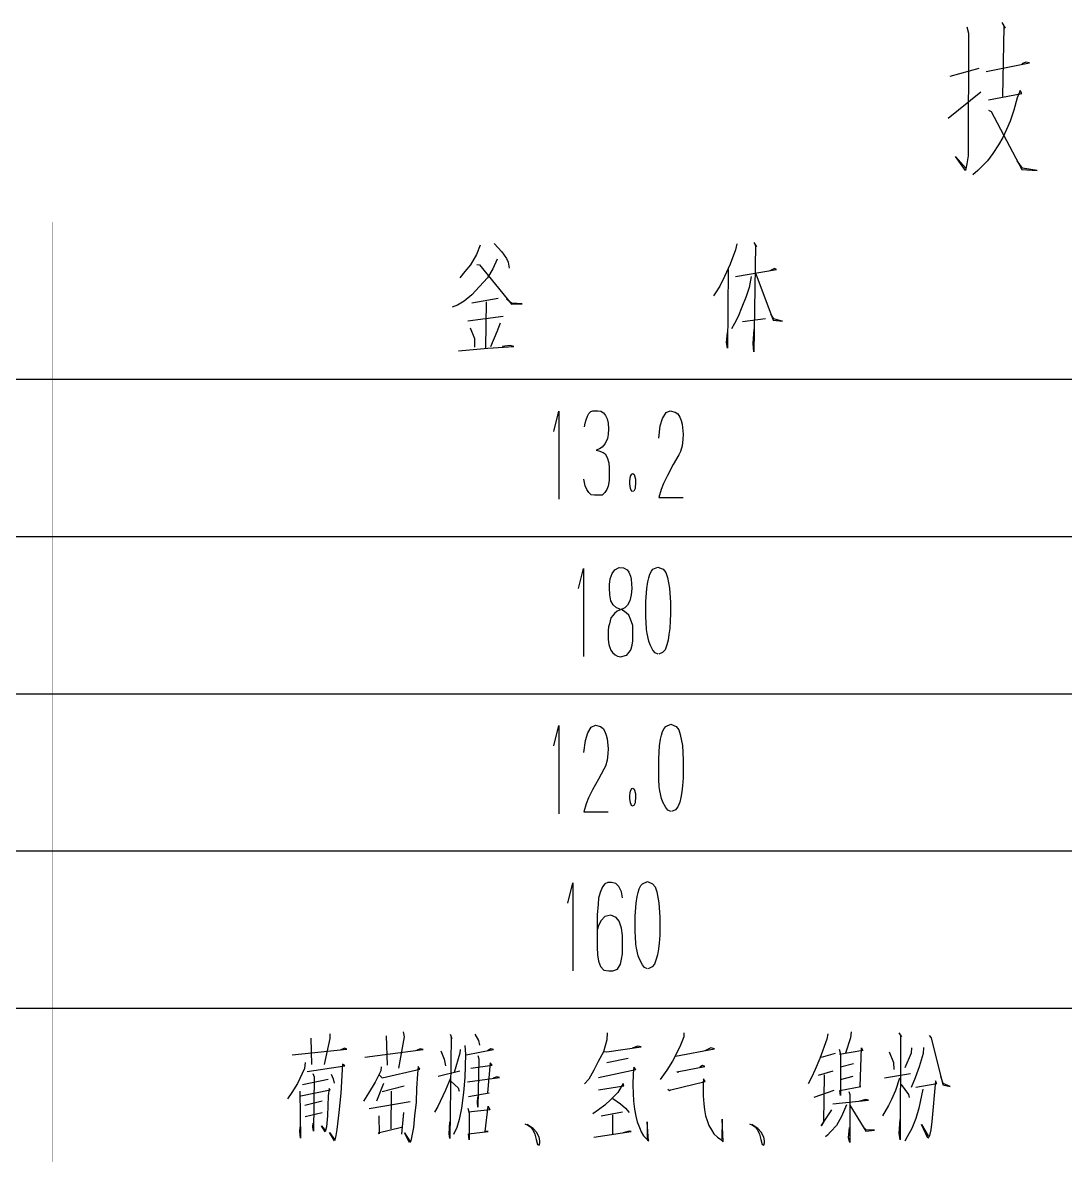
# Model space of a CAD drawing. Extents: x 0 to 8410, y 0 to 11890.
# Drawn here: x 6974 to 7438, y 8834 to 9338 of the extents above; entities that cross this region are included whole.
import ezdxf

# ---------------------------------------------------------------- set-up
doc = ezdxf.new("R2010")
doc.units = 0
doc.header["$MEASUREMENT"] = 0
doc.layers.add('6', color=7, linetype='Continuous')

msp = doc.modelspace()

# ---------------------------------------------------------------- linework, layer by layer
at = {"layer": '6'}
for p, q in [((7394.42, 9336.06), (7395.15, 9333.31)), ((7395.15, 9333.31), (7394.97, 9278.69)), ((7409.98, 9337.98), (7411.44, 9335.51)), ((7410.89, 9336.06), (7410.16, 9305.04)), ((7411.44, 9335.51), (7410.89, 9336.06)), ((7403.02, 9316.3), (7422.24, 9320.14)), ((7420.59, 9320.41), (7418.76, 9319.59)), ((7422.24, 9320.14), (7420.59, 9320.41)), ((7386.92, 9314.1), (7399.91, 9317.67)), ((7386, 9295.43), (7400.64, 9307.24)), ((7403.94, 9303.67), (7418.76, 9306.41)), ((7416.75, 9304.49), (7415.29, 9299)), ((7418.03, 9307.79), (7416.75, 9304.49)), ((7418.76, 9306.41), (7418.03, 9307.79)), ((7403.94, 9299), (7405.22, 9298.45)), ((7405.22, 9298.45), (7418.76, 9272.65)), ((7415.29, 9299), (7413.64, 9294.06)), ((7413.64, 9294.06), (7411.99, 9290.49)), ((7411.99, 9290.49), (7410.34, 9286.92)), ((7408.51, 9283.63), (7405.95, 9279.79)), ((7410.34, 9286.92), (7408.51, 9283.63)), ((7393.69, 9272.1), (7389.3, 9278.41)), ((7389.3, 9278.41), (7393.87, 9273.2)), ((7394.97, 9278.69), (7394.42, 9275.12)), ((7405.95, 9279.79), (7403.57, 9276.49)), ((7394.42, 9275.12), (7393.69, 9272.1)), ((7401.19, 9274.02), (7399.18, 9272.1)), ((7403.57, 9276.49), (7401.19, 9274.02)), ((7419.13, 9273.2), (7416.75, 9276.49)), ((7425.72, 9272.1), (7419.13, 9273.2)), ((7399.18, 9272.1), (7396.98, 9270.18)), ((7418.76, 9272.65), (7425.72, 9272.1)), ((7177.76, 9238.95), (7176.06, 9234.83)), ((7183.9, 9239.73), (7187.3, 9236.01)), ((7291.94, 9239.53), (7291.42, 9236.79)), ((7299.52, 9240.12), (7300.7, 9238.16)), ((7300.31, 9238.75), (7299.52, 9191.5)), ((7300.7, 9238.16), (7300.31, 9238.75)), ((7176.06, 9234.83), (7173.45, 9230.12)), ((7185.34, 9232.67), (7183.38, 9228.36)), ((7187.3, 9236.01), (7189.52, 9233.06)), ((7189.52, 9233.06), (7190.18, 9231.3)), ((7291.42, 9236.79), (7289.07, 9230.52)), ((7173.45, 9230.12), (7170.96, 9227.18)), ((7176.19, 9230.32), (7177.37, 9230.12)), ((7177.37, 9230.12), (7191.75, 9212.67)), ((7183.38, 9228.36), (7181.03, 9224.44)), ((7190.18, 9231.3), (7190.57, 9228.75)), ((7289.07, 9230.52), (7286.45, 9225.03)), ((7288.15, 9228.16), (7287.89, 9193.06)), ((7291.42, 9225.03), (7309.59, 9228.16)), ((7308.67, 9228.55), (7306.71, 9227.57)), ((7309.59, 9228.16), (7308.67, 9228.55)), ((7170.96, 9227.18), (7168.74, 9224.44)), ((7181.03, 9224.44), (7177.5, 9220.52)), ((7286.45, 9225.03), (7284.36, 9220.71)), ((7298.35, 9225.03), (7297.43, 9220.12)), ((7300.44, 9226.2), (7308.15, 9205.61)), ((7177.5, 9220.52), (7173.97, 9216.79)), ((7282.53, 9217.77), (7281.62, 9216.4)), ((7284.36, 9220.71), (7282.53, 9217.77)), ((7297.43, 9220.12), (7296.13, 9216.01)), ((7170.57, 9214.04), (7167.69, 9212.28)), ((7173.97, 9216.79), (7170.57, 9214.04)), ((7185.73, 9215.22), (7173.97, 9213.06)), ((7180.37, 9213.65), (7180.11, 9193.26)), ((7191.75, 9213.06), (7189.52, 9214.83)), ((7196.45, 9212.87), (7191.75, 9213.06)), ((7191.75, 9212.67), (7196.45, 9212.87)), ((7296.13, 9216.01), (7294.17, 9211.3)), ((7167.69, 9212.28), (7165.34, 9211.3)), ((7294.17, 9211.3), (7292.6, 9207.18)), ((7308.41, 9206.2), (7307.11, 9208.16)), ((7187.95, 9207.18), (7172.27, 9205.03)), ((7186.65, 9204.24), (7185.21, 9200.32)), ((7290.9, 9204.04), (7289.59, 9201.69)), ((7292.6, 9207.18), (7290.9, 9204.04)), ((7304.75, 9206.2), (7294.56, 9204.83)), ((7308.15, 9205.61), (7312.33, 9205.03)), ((7311.94, 9205.03), (7308.41, 9206.2)), ((7312.33, 9205.03), (7311.94, 9205.03)), ((7173.31, 9202.08), (7175.14, 9197.38)), ((7175.14, 9197.38), (7175.28, 9195.81)), ((7185.21, 9200.32), (7182.33, 9193.65)), ((7287.37, 9195.61), (7287.89, 9200.12)), ((7299.26, 9195.22), (7299.66, 9201.5)), ((7168.09, 9191.89), (7181.16, 9193.06)), ((7175.28, 9195.81), (7175.14, 9193.46)), ((7181.16, 9193.06), (7192.66, 9193.85)), ((7191.09, 9194.24), (7187.56, 9193.85)), ((7192.66, 9193.85), (7191.09, 9194.24)), ((7287.89, 9193.06), (7287.37, 9195.61)), ((7299.52, 9191.5), (7299.26, 9195.22)), ((6510, 9179.25), (8310, 9179.25)), ((7210.53, 9156.03), (7212.75, 9165.03)), ((7212.75, 9165.03), (7212.75, 9125.83)), ((7224.91, 9161.23), (7225.56, 9162.83)), ((7225.56, 9162.83), (7226.15, 9164.03)), ((7226.15, 9164.03), (7226.94, 9164.83)), ((7226.94, 9164.83), (7227.85, 9165.23)), ((7227.85, 9165.23), (7230.07, 9165.23)), ((7230.07, 9165.23), (7231.45, 9165.03)), ((7231.45, 9165.03), (7232.62, 9164.23)), ((7232.62, 9164.23), (7233.54, 9163.03)), ((7233.54, 9163.03), (7234.19, 9161.63)), ((7258.96, 9161.83), (7260.47, 9164.43)), ((7260.47, 9164.43), (7262.36, 9165.23)), ((7262.36, 9165.23), (7264.58, 9164.63)), ((7264.58, 9164.63), (7265.76, 9163.83)), ((7265.76, 9163.83), (7266.61, 9162.43)), ((7266.61, 9162.43), (7267.2, 9160.83)), ((7224.13, 9158.03), (7224.52, 9159.63)), ((7224.52, 9159.63), (7224.91, 9161.23)), ((7234.19, 9161.63), (7234.65, 9159.63)), ((7234.65, 9159.63), (7234.84, 9157.23)), ((7234.84, 9157.23), (7234.65, 9154.63)), ((7257.26, 9153.03), (7257.92, 9158.43)), ((7257.92, 9158.43), (7258.96, 9161.83)), ((7267.2, 9160.83), (7267.59, 9159.23)), ((7267.59, 9159.23), (7268.05, 9154.83)), ((7234.39, 9152.83), (7233.34, 9150.63)), ((7234.65, 9154.63), (7234.39, 9152.83)), ((7267.92, 9152.43), (7267.66, 9149.63)), ((7268.05, 9154.83), (7267.92, 9152.43)), ((7230.86, 9148.23), (7229.42, 9147.63)), ((7229.42, 9147.63), (7230.6, 9147.43)), ((7230.6, 9147.43), (7232.49, 9146.63)), ((7232.03, 9149.03), (7230.86, 9148.23)), ((7233.34, 9150.63), (7232.03, 9149.03)), ((7266.87, 9147.03), (7266.15, 9145.63)), ((7267.66, 9149.63), (7266.87, 9147.03)), ((7232.49, 9146.63), (7233.41, 9146.03)), ((7233.41, 9146.03), (7234.26, 9144.43)), ((7234.26, 9144.43), (7234.97, 9142.03)), ((7234.97, 9142.03), (7235.17, 9139.83)), ((7266.15, 9145.63), (7263.67, 9141.23)), ((7235.17, 9139.83), (7235.17, 9136.03)), ((7244.65, 9136.03), (7245.17, 9137.03)), ((7245.17, 9137.03), (7245.5, 9137.23)), ((7245.63, 9137.23), (7246.35, 9136.83)), ((7246.35, 9136.83), (7246.81, 9134.83)), ((7263.67, 9141.23), (7261.05, 9136.43)), ((7224.52, 9131.83), (7223.86, 9134.83)), ((7225.17, 9130.23), (7224.52, 9131.83)), ((7234.65, 9131.63), (7234.06, 9130.23)), ((7235.11, 9134.23), (7234.65, 9131.63)), ((7235.17, 9136.03), (7235.11, 9134.23)), ((7244.32, 9134.03), (7244.45, 9135.03)), ((7244.32, 9132.63), (7244.32, 9134.03)), ((7244.65, 9130.63), (7244.32, 9132.63)), ((7244.45, 9135.03), (7244.65, 9136.03)), ((7246.94, 9133.43), (7246.74, 9130.63)), ((7246.81, 9134.83), (7246.94, 9133.43)), ((7259.29, 9132.83), (7258.31, 9130.23)), ((7261.05, 9136.43), (7259.29, 9132.83)), ((7226.15, 9128.83), (7225.17, 9130.23)), ((7227.13, 9127.83), (7226.15, 9128.83)), ((7228.64, 9127.63), (7227.13, 9127.83)), ((7232.03, 9127.63), (7228.64, 9127.63)), ((7233.15, 9128.83), (7232.03, 9127.63)), ((7234.06, 9130.23), (7233.15, 9128.83)), ((7245.24, 9129.23), (7244.65, 9130.63)), ((7246.15, 9129.43), (7245.24, 9129.23)), ((7246.74, 9130.63), (7246.15, 9129.43)), ((7258.31, 9130.23), (7257.26, 9126.63)), ((7257.26, 9126.63), (7268.05, 9126.63)), ((6510, 9109.25), (8310, 9109.25)), ((7221.51, 9086.03), (7223.73, 9095.03)), ((7223.73, 9095.03), (7223.73, 9055.83)), ((7235.62, 9090.43), (7236.54, 9092.83)), ((7236.54, 9092.83), (7237.72, 9094.43)), ((7237.72, 9094.43), (7239.55, 9095.43)), ((7239.55, 9095.43), (7241.51, 9095.23)), ((7241.51, 9095.23), (7243.14, 9094.43)), ((7243.14, 9094.43), (7243.92, 9093.43)), ((7243.92, 9093.43), (7244.64, 9091.63)), ((7244.64, 9091.63), (7244.97, 9090.23)), ((7252.81, 9090.83), (7253.27, 9092.43)), ((7253.27, 9092.43), (7253.99, 9093.83)), ((7253.99, 9093.83), (7254.64, 9094.63)), ((7254.64, 9094.63), (7256.87, 9095.63)), ((7256.87, 9095.63), (7259.22, 9094.63)), ((7259.22, 9094.63), (7260.39, 9093.23)), ((7260.39, 9093.23), (7261.11, 9091.03)), ((7235.3, 9087.83), (7235.62, 9090.43)), ((7235.3, 9086.43), (7235.3, 9087.83)), ((7235.43, 9083.23), (7235.3, 9086.43)), ((7244.97, 9090.23), (7245.17, 9086.03)), ((7251.9, 9086.03), (7252.36, 9089.03)), ((7252.36, 9089.03), (7252.81, 9090.83)), ((7261.11, 9091.03), (7262.03, 9086.23)), ((7262.03, 9086.23), (7262.42, 9079.83)), ((7235.95, 9080.63), (7235.43, 9083.23)), ((7244.97, 9083.23), (7244.38, 9080.63)), ((7245.17, 9086.03), (7244.97, 9083.23)), ((7251.51, 9080.23), (7251.9, 9086.03)), ((7236.87, 9078.83), (7235.95, 9080.63)), ((7238.37, 9077.43), (7236.87, 9078.83)), ((7240.07, 9076.83), (7238.37, 9077.43)), ((7241.18, 9077.03), (7238.76, 9076.03)), ((7242.75, 9075.23), (7240.53, 9076.83)), ((7242.09, 9077.43), (7241.18, 9077.03)), ((7243.34, 9078.63), (7242.09, 9077.43)), ((7244.38, 9080.63), (7243.34, 9078.63)), ((7251.51, 9073.23), (7251.51, 9080.23)), ((7262.42, 9079.83), (7262.42, 9074.63)), ((7235.95, 9073.03), (7235.23, 9070.43)), ((7236.87, 9074.23), (7235.95, 9073.03)), ((7237.52, 9075.03), (7236.87, 9074.23)), ((7238.76, 9076.03), (7237.52, 9075.03)), ((7243.92, 9074.23), (7242.75, 9075.23)), ((7244.71, 9072.43), (7243.92, 9074.23)), ((7245.62, 9069.63), (7244.71, 9072.43)), ((7251.57, 9071.23), (7251.51, 9073.23)), ((7251.7, 9067.83), (7251.57, 9071.23)), ((7262.36, 9071.83), (7262.09, 9068.23)), ((7262.42, 9074.63), (7262.36, 9071.83)), ((7234.9, 9069.03), (7234.71, 9067.43)), ((7234.71, 9067.43), (7234.71, 9065.63)), ((7235.23, 9070.43), (7234.9, 9069.03)), ((7245.75, 9067.83), (7245.62, 9069.63)), ((7245.75, 9065.23), (7245.75, 9067.83)), ((7252.03, 9066.03), (7251.7, 9067.83)), ((7262.09, 9068.23), (7261.77, 9065.63)), ((7234.71, 9065.63), (7234.77, 9063.43)), ((7234.77, 9063.43), (7235.04, 9061.23)), ((7235.04, 9061.23), (7235.43, 9059.83)), ((7245.36, 9060.83), (7245.75, 9062.83)), ((7245.75, 9062.83), (7245.75, 9065.23)), ((7252.81, 9062.63), (7252.03, 9066.03)), ((7253.34, 9061.03), (7252.81, 9062.63)), ((7254.64, 9058.63), (7253.34, 9061.03)), ((7260.85, 9061.03), (7260.07, 9058.83)), ((7261.38, 9063.03), (7260.85, 9061.03)), ((7261.77, 9065.63), (7261.38, 9063.03)), ((7235.43, 9059.83), (7235.89, 9058.63)), ((7235.89, 9058.63), (7236.67, 9057.63)), ((7236.67, 9057.63), (7237.78, 9056.63)), ((7237.78, 9056.63), (7238.89, 9056.03)), ((7238.89, 9056.03), (7240.39, 9055.63)), ((7240.39, 9055.63), (7242.23, 9056.23)), ((7242.23, 9056.23), (7242.94, 9056.43)), ((7242.94, 9056.43), (7243.92, 9057.63)), ((7243.92, 9057.63), (7244.58, 9058.43)), ((7244.58, 9058.43), (7244.9, 9059.23)), ((7244.9, 9059.23), (7245.36, 9060.83)), ((7255.62, 9057.43), (7254.64, 9058.63)), ((7256.93, 9056.83), (7255.62, 9057.43)), ((7258.96, 9057.63), (7257.19, 9056.83)), ((7260.07, 9058.83), (7258.96, 9057.63)), ((6510, 9039.25), (8310, 9039.25)), ((7210.53, 9016.03), (7212.75, 9025.03)), ((7212.75, 9025.03), (7212.75, 8985.83)), ((7224.58, 9018.43), (7225.63, 9021.83)), ((7225.63, 9021.83), (7227.13, 9024.43)), ((7227.13, 9024.43), (7229.03, 9025.23)), ((7229.03, 9025.23), (7231.25, 9024.63)), ((7231.25, 9024.63), (7232.43, 9023.83)), ((7232.43, 9023.83), (7233.28, 9022.43)), ((7233.28, 9022.43), (7233.86, 9020.83)), ((7233.86, 9020.83), (7234.26, 9019.23)), ((7258.05, 9019.03), (7258.51, 9020.83)), ((7258.51, 9020.83), (7258.96, 9022.43)), ((7258.96, 9022.43), (7259.68, 9023.83)), ((7259.68, 9023.83), (7260.34, 9024.63)), ((7260.34, 9024.63), (7262.56, 9025.63)), ((7262.56, 9025.63), (7264.91, 9024.63)), ((7264.91, 9024.63), (7266.09, 9023.23)), ((7266.09, 9023.23), (7266.81, 9021.03)), ((7266.81, 9021.03), (7267.72, 9016.23)), ((7223.93, 9013.03), (7224.58, 9018.43)), ((7234.26, 9019.23), (7234.71, 9014.83)), ((7257.2, 9010.23), (7257.59, 9016.03)), ((7257.59, 9016.03), (7258.05, 9019.03)), ((7267.72, 9016.23), (7268.11, 9009.83)), ((7234.58, 9012.43), (7234.32, 9009.63)), ((7234.71, 9014.83), (7234.58, 9012.43)), ((7232.82, 9005.63), (7230.33, 9001.23)), ((7233.54, 9007.03), (7232.82, 9005.63)), ((7234.32, 9009.63), (7233.54, 9007.03)), ((7257.2, 9003.23), (7257.2, 9010.23)), ((7268.11, 9009.83), (7268.11, 9004.63)), ((7230.33, 9001.23), (7227.72, 8996.43)), ((7257.26, 9001.23), (7257.2, 9003.23)), ((7257.39, 8997.83), (7257.26, 9001.23)), ((7268.05, 9001.83), (7267.79, 8998.23)), ((7268.11, 9004.63), (7268.05, 9001.83)), ((7227.72, 8996.43), (7225.96, 8992.83)), ((7244.45, 8995.03), (7244.65, 8996.03)), ((7244.65, 8996.03), (7245.17, 8997.03)), ((7245.17, 8997.03), (7245.5, 8997.23)), ((7245.63, 8997.23), (7246.35, 8996.83)), ((7246.35, 8996.83), (7246.81, 8994.83)), ((7257.72, 8996.03), (7257.39, 8997.83)), ((7258.51, 8992.63), (7257.72, 8996.03)), ((7267.46, 8995.63), (7267.07, 8993.03)), ((7267.79, 8998.23), (7267.46, 8995.63)), ((7225.96, 8992.83), (7224.97, 8990.23)), ((7244.32, 8994.03), (7244.45, 8995.03)), ((7244.32, 8992.63), (7244.32, 8994.03)), ((7244.65, 8990.63), (7244.32, 8992.63)), ((7245.24, 8989.23), (7244.65, 8990.63)), ((7246.74, 8990.63), (7246.15, 8989.43)), ((7246.94, 8993.43), (7246.74, 8990.63)), ((7246.81, 8994.83), (7246.94, 8993.43)), ((7259.03, 8991.03), (7258.51, 8992.63)), ((7260.34, 8988.63), (7259.03, 8991.03)), ((7266.54, 8991.03), (7265.76, 8988.83)), ((7267.07, 8993.03), (7266.54, 8991.03)), ((7224.97, 8990.23), (7223.93, 8986.63)), ((7223.93, 8986.63), (7234.71, 8986.63)), ((7246.15, 8989.43), (7245.24, 8989.23)), ((7261.32, 8987.43), (7260.34, 8988.63)), ((7262.62, 8986.83), (7261.32, 8987.43)), ((7264.65, 8987.63), (7262.88, 8986.83)), ((7265.76, 8988.83), (7264.65, 8987.63)), ((6510, 8969.25), (8310, 8969.25)), ((7234.51, 8955.23), (7233.26, 8954.63)), ((7236.14, 8955.23), (7234.51, 8955.23)), ((7238.1, 8954.83), (7236.14, 8955.23)), ((7249.93, 8954.63), (7252.15, 8955.63)), ((7252.15, 8955.63), (7254.51, 8954.63)), ((7216.79, 8946.03), (7219.01, 8955.03)), ((7219.01, 8955.03), (7219.01, 8915.83)), ((7231.17, 8950.83), (7230.45, 8948.23)), ((7232.22, 8953.23), (7231.17, 8950.83)), ((7233.26, 8954.63), (7232.22, 8953.23)), ((7239.41, 8953.43), (7238.1, 8954.83)), ((7240.58, 8951.03), (7239.41, 8953.43)), ((7241.04, 8948.43), (7240.58, 8951.03)), ((7247.64, 8949.03), (7248.1, 8950.83)), ((7248.1, 8950.83), (7248.56, 8952.43)), ((7248.56, 8952.43), (7249.28, 8953.83)), ((7249.28, 8953.83), (7249.93, 8954.63)), ((7254.51, 8954.63), (7255.68, 8953.23)), ((7255.68, 8953.23), (7256.4, 8951.03)), ((7256.4, 8951.03), (7257.32, 8946.23)), ((7230.26, 8945.63), (7229.87, 8940.83)), ((7230.45, 8948.23), (7230.26, 8945.63)), ((7246.79, 8940.23), (7247.19, 8946.03)), ((7247.19, 8946.03), (7247.64, 8949.03)), ((7257.32, 8946.23), (7257.71, 8939.83)), ((7229.87, 8940.83), (7229.87, 8926.43)), ((7233.26, 8940.03), (7231.56, 8938.23)), ((7235.88, 8940.63), (7233.26, 8940.03)), ((7238.23, 8939.63), (7235.88, 8940.63)), ((7246.79, 8933.23), (7246.79, 8940.23)), ((7230.45, 8936.03), (7230, 8934.43)), ((7231.56, 8938.23), (7230.45, 8936.03)), ((7239.67, 8938.03), (7238.23, 8939.63)), ((7240.65, 8934.83), (7239.67, 8938.03)), ((7257.71, 8939.83), (7257.71, 8934.63)), ((7241.04, 8931.63), (7240.65, 8934.83)), ((7241.04, 8926.23), (7241.04, 8931.63)), ((7246.86, 8931.23), (7246.79, 8933.23)), ((7246.99, 8927.83), (7246.86, 8931.23)), ((7257.64, 8931.83), (7257.38, 8928.23)), ((7257.71, 8934.63), (7257.64, 8931.83)), ((7229.87, 8926.43), (7230, 8923.03)), ((7241.04, 8923.43), (7241.04, 8926.23)), ((7247.32, 8926.03), (7246.99, 8927.83)), ((7248.1, 8922.63), (7247.32, 8926.03)), ((7257.05, 8925.63), (7256.66, 8923.03)), ((7257.38, 8928.23), (7257.05, 8925.63)), ((7230, 8923.03), (7230.39, 8920.23)), ((7230.39, 8920.23), (7231.24, 8917.83)), ((7240.13, 8918.83), (7240.71, 8921.03)), ((7240.71, 8921.03), (7241.04, 8923.43)), ((7248.62, 8921.03), (7248.1, 8922.63)), ((7249.93, 8918.63), (7248.62, 8921.03)), ((7256.14, 8921.03), (7255.36, 8918.83)), ((7256.66, 8923.03), (7256.14, 8921.03)), ((7231.24, 8917.83), (7232.81, 8916.23)), ((7232.81, 8916.23), (7235.03, 8915.83)), ((7235.03, 8915.83), (7236.79, 8915.83)), ((7236.79, 8915.83), (7238.88, 8916.63)), ((7238.88, 8916.63), (7240.13, 8918.83)), ((7250.91, 8917.43), (7249.93, 8918.63)), ((7252.22, 8916.83), (7250.91, 8917.43)), ((7254.24, 8917.63), (7252.48, 8916.83)), ((7255.36, 8918.83), (7254.24, 8917.63)), ((6510, 8899.25), (8310, 8899.25)), ((7102.37, 8885.91), (7102.63, 8874.15)), ((7110.87, 8885.71), (7108.25, 8874.15)), ((7110.87, 8887.87), (7110.87, 8885.71)), ((7135.83, 8886.89), (7136.36, 8873.95)), ((7143.94, 8886.5), (7141.45, 8872.58)), ((7143.41, 8888.66), (7143.94, 8886.5)), ((7164.85, 8886.3), (7164.2, 8841.2)), ((7164.33, 8887.67), (7165.11, 8885.71)), ((7165.11, 8885.71), (7164.85, 8886.3)), ((7175.31, 8887.67), (7177.01, 8884.93)), ((7177.01, 8884.93), (7177.4, 8882.77)), ((7234.13, 8885.13), (7232.56, 8879.83)), ((7234.26, 8888.26), (7234.13, 8885.13)), ((7268.38, 8886.5), (7266.55, 8881.99)), ((7268.38, 8888.26), (7268.38, 8886.5)), ((7332.04, 8885.52), (7328.9, 8876.89)), ((7332.43, 8887.87), (7332.04, 8885.52)), ((7342.63, 8886.11), (7340.41, 8879.24)), ((7342.89, 8888.66), (7342.63, 8886.11)), ((7364.07, 8888.26), (7365.24, 8886.5)), ((7364.85, 8886.89), (7364.72, 8840.62)), ((7365.24, 8886.5), (7364.85, 8886.89)), ((7377.53, 8887.09), (7378.45, 8886.11)), ((7378.45, 8886.11), (7383.67, 8865.13)), ((7094, 8878.46), (7118.32, 8881.01)), ((7117.4, 8881.4), (7115.44, 8880.62)), ((7118.32, 8881.01), (7117.4, 8881.4)), ((7126.42, 8877.48), (7152.3, 8880.81)), ((7151, 8881.2), (7149.43, 8880.42)), ((7152.3, 8880.81), (7151, 8881.2)), ((7160.28, 8880.22), (7161.72, 8876.5)), ((7168.77, 8880.81), (7168.64, 8879.24)), ((7170.87, 8882.58), (7171.26, 8878.85)), ((7171.52, 8878.46), (7183.68, 8880.81)), ((7182.5, 8881.2), (7180.93, 8880.22)), ((7183.68, 8880.81), (7182.5, 8881.2)), ((7232.56, 8879.83), (7230.21, 8875.52)), ((7232.83, 8880.03), (7234.13, 8879.83)), ((7234.13, 8879.83), (7249.43, 8881.99)), ((7247.86, 8882.38), (7245.37, 8881.4)), ((7249.43, 8881.99), (7247.86, 8882.38)), ((7266.55, 8881.99), (7263.28, 8875.71)), ((7264.72, 8877.87), (7281.98, 8881.2)), ((7280.41, 8881.6), (7277.79, 8880.22)), ((7281.98, 8881.2), (7280.41, 8881.6)), ((7337.53, 8881.01), (7338.05, 8878.85)), ((7348.12, 8880.42), (7337.66, 8878.66)), ((7346.81, 8864.34), (7347.47, 8881.6)), ((7347.47, 8881.6), (7348.12, 8880.42)), ((7359.75, 8879.83), (7361.71, 8875.13)), ((7369.69, 8881.6), (7369.56, 8879.24)), ((7375.05, 8881.79), (7374.92, 8879.05)), ((7099.89, 8875.13), (7099.49, 8872.38)), ((7161.72, 8876.5), (7162.24, 8873.56)), ((7168.64, 8879.24), (7166.16, 8870.62)), ((7171.26, 8878.85), (7170.87, 8868.46)), ((7176.75, 8878.26), (7177.14, 8876.69)), ((7177.14, 8876.69), (7176.75, 8855.13)), ((7182.24, 8874.93), (7181.06, 8861.6)), ((7183.02, 8873.95), (7182.24, 8874.93)), ((7230.21, 8875.52), (7228.25, 8871.6)), ((7243.54, 8876.89), (7234.13, 8874.93)), ((7263.28, 8875.71), (7260.8, 8871.6)), ((7328.9, 8876.89), (7326.81, 8871.99)), ((7329.69, 8877.48), (7335.96, 8879.24)), ((7338.05, 8878.85), (7338.05, 8869.05)), ((7343.94, 8874.54), (7338.18, 8872.97)), ((7361.71, 8875.13), (7361.84, 8871.99)), ((7369.56, 8879.24), (7366.81, 8872.77)), ((7374.92, 8879.05), (7373.09, 8873.17)), ((7099.49, 8872.38), (7096.49, 8865.71)), ((7100.8, 8871.01), (7117.53, 8873.56)), ((7103.28, 8870.22), (7103.81, 8868.66)), ((7111.39, 8869.83), (7112.3, 8867.87)), ((7116.36, 8871.99), (7115.7, 8861.4)), ((7116.49, 8874.34), (7116.36, 8871.99)), ((7117.53, 8873.56), (7116.49, 8874.34)), ((7133.48, 8871.4), (7131, 8866.3)), ((7132.83, 8869.64), (7134.13, 8868.26)), ((7133.61, 8873.17), (7133.48, 8871.4)), ((7134.13, 8868.26), (7150.87, 8872.18)), ((7149.82, 8870.03), (7149.43, 8863.56)), ((7150.08, 8873.36), (7149.82, 8870.03)), ((7150.87, 8872.18), (7150.08, 8873.36)), ((7168.64, 8871.2), (7158.97, 8868.85)), ((7173.61, 8872.58), (7183.02, 8873.95)), ((7228.25, 8871.6), (7226.03, 8867.67)), ((7230.34, 8868.46), (7247.07, 8871.99)), ((7245.9, 8870.22), (7245.64, 8864.93)), ((7246.16, 8872.97), (7245.9, 8870.22)), ((7247.07, 8871.99), (7246.16, 8872.97)), ((7260.8, 8871.6), (7257.79, 8867.48)), ((7265.24, 8871.01), (7265.77, 8870.62)), ((7265.77, 8870.62), (7266.16, 8871.01)), ((7266.16, 8871.01), (7277.66, 8873.36)), ((7276.62, 8873.75), (7275.44, 8872.97)), ((7277.66, 8873.36), (7276.62, 8873.75)), ((7326.81, 8871.99), (7325.24, 8868.46)), ((7334.66, 8871.2), (7328.12, 8869.24)), ((7330.86, 8869.64), (7330.6, 8848.46)), ((7369.3, 8870.03), (7357.66, 8868.07)), ((7373.09, 8873.17), (7371.39, 8868.26)), ((7096.49, 8865.71), (7093.87, 8861.79)), ((7110.08, 8867.48), (7098.58, 8865.13)), ((7103.81, 8868.66), (7103.55, 8844.54)), ((7112.3, 8867.87), (7112.7, 8865.91)), ((7131, 8866.3), (7127.99, 8861.4)), ((7134.66, 8865.71), (7131.52, 8857.87)), ((7134.13, 8862.18), (7143.94, 8864.73)), ((7164.59, 8868.07), (7162.37, 8862.77)), ((7164.85, 8866.69), (7167.99, 8863.75)), ((7170.87, 8868.46), (7170.34, 8861.79)), ((7172.04, 8866.5), (7186.29, 8868.46)), ((7185.11, 8868.66), (7183.55, 8868.07)), ((7186.29, 8868.46), (7185.11, 8868.66)), ((7226.03, 8867.67), (7224.2, 8865.52)), ((7230.47, 8862.97), (7241.72, 8864.73)), ((7241.32, 8865.71), (7238.97, 8861.79)), ((7241.72, 8864.73), (7241.32, 8865.71)), ((7245.64, 8864.93), (7245.9, 8861.4)), ((7262.63, 8862.97), (7277.92, 8866.69)), ((7277.14, 8867.87), (7277.01, 8865.91)), ((7277.01, 8865.91), (7277.01, 8860.22)), ((7277.92, 8866.69), (7277.14, 8867.87)), ((7325.24, 8868.46), (7323.67, 8865.52)), ((7338.05, 8869.05), (7338.05, 8860.42)), ((7338.05, 8867.48), (7343.81, 8869.05)), ((7364.33, 8868.07), (7362.63, 8862.58)), ((7365.11, 8865.32), (7368.38, 8860.81)), ((7371.39, 8868.26), (7369.56, 8863.95)), ((7371.65, 8864.15), (7381.06, 8865.71)), ((7380.41, 8866.89), (7378.84, 8848.85)), ((7381.06, 8865.71), (7380.41, 8866.89)), ((7383.81, 8865.71), (7382.76, 8868.85)), ((7383.67, 8865.13), (7386.94, 8864.34)), ((7386.94, 8864.34), (7383.81, 8865.71)), ((7093.87, 8861.79), (7092.04, 8858.85)), ((7097.53, 8862.38), (7097.79, 8841.4)), ((7097.92, 8860.22), (7111, 8862.97)), ((7110.08, 8860.22), (7109.82, 8851.4)), ((7110.47, 8863.56), (7110.08, 8860.22)), ((7111, 8862.97), (7110.47, 8863.56)), ((7115.7, 8861.4), (7114.79, 8852.77)), ((7127.99, 8861.4), (7125.77, 8857.87)), ((7138.06, 8862.38), (7137.92, 8845.52)), ((7149.43, 8863.56), (7149.17, 8857.48)), ((7162.37, 8862.77), (7159.89, 8857.67)), ((7167.99, 8863.75), (7168.38, 8862.38)), ((7170.34, 8861.79), (7169.43, 8854.73)), ((7181.72, 8861.4), (7172.56, 8859.83)), ((7176.49, 8857.48), (7176.75, 8859.83)), ((7181.06, 8861.6), (7181.72, 8861.4)), ((7238.97, 8861.79), (7235.96, 8858.66)), ((7245.9, 8861.4), (7246.03, 8857.87)), ((7261.32, 8863.17), (7261.98, 8862.58)), ((7261.98, 8862.58), (7262.63, 8862.97)), ((7277.01, 8860.22), (7277.27, 8856.69)), ((7326.42, 8859.64), (7335.31, 8862.77)), ((7337.79, 8862.58), (7347.2, 8864.34)), ((7338.05, 8860.42), (7337.79, 8862.58)), ((7341.85, 8862.18), (7342.24, 8860.81)), ((7342.24, 8860.81), (7342.24, 8839.44)), ((7347.2, 8864.34), (7346.81, 8864.34)), ((7362.63, 8862.58), (7360.8, 8858.66)), ((7368.38, 8860.81), (7368.64, 8859.44)), ((7374.79, 8863.17), (7372.96, 8854.73)), ((7107.34, 8857.87), (7099.62, 8855.91)), ((7128.38, 8854.54), (7146.55, 8857.67)), ((7149.17, 8857.48), (7148.51, 8851.4)), ((7158.84, 8855.52), (7157.4, 8852.97)), ((7159.89, 8857.67), (7158.84, 8855.52)), ((7169.43, 8854.73), (7168.38, 8849.64)), ((7172.3, 8854.73), (7172.83, 8852.58)), ((7176.75, 8855.13), (7176.49, 8857.48)), ((7180.02, 8844.34), (7181.32, 8855.71)), ((7181.32, 8855.71), (7181.98, 8853.95)), ((7233.22, 8856.11), (7230.34, 8853.95)), ((7235.96, 8858.66), (7233.22, 8856.11)), ((7236.75, 8859.05), (7240.15, 8856.69)), ((7240.15, 8856.69), (7242.37, 8854.73)), ((7242.37, 8854.73), (7244.07, 8852.77)), ((7246.03, 8857.87), (7246.42, 8854.34)), ((7246.42, 8854.34), (7247.07, 8851.2)), ((7277.27, 8856.69), (7277.53, 8853.95)), ((7334.66, 8856.69), (7350.6, 8858.26)), ((7340.8, 8856.3), (7338.58, 8851.01)), ((7342.24, 8856.11), (7349.43, 8844.54)), ((7349.43, 8858.66), (7346.55, 8857.87)), ((7350.6, 8858.26), (7349.43, 8858.66)), ((7359.49, 8855.91), (7356.75, 8851.4)), ((7360.8, 8858.66), (7359.49, 8855.91)), ((7372.96, 8854.73), (7371.65, 8850.22)), ((7099.89, 8851.01), (7107.47, 8852.77)), ((7109.82, 8851.4), (7109.3, 8846.5)), ((7114.79, 8852.77), (7113.87, 8845.32)), ((7132.7, 8851.4), (7132.83, 8843.36)), ((7143.55, 8852.77), (7142.76, 8843.17)), ((7148.51, 8851.4), (7147.99, 8846.11)), ((7168.38, 8849.64), (7167.34, 8846.11)), ((7181.98, 8853.95), (7172.56, 8852.97)), ((7172.83, 8852.58), (7172.83, 8840.62)), ((7230.34, 8853.95), (7227.86, 8852.18)), ((7241.06, 8852.97), (7231.52, 8851.2)), ((7236.62, 8851.79), (7236.62, 8842.97)), ((7247.07, 8851.2), (7247.6, 8848.66)), ((7277.53, 8853.95), (7278.05, 8851.4)), ((7278.05, 8851.4), (7278.71, 8849.24)), ((7278.71, 8849.24), (7279.49, 8847.09)), ((7285.51, 8849.83), (7285.37, 8841.01)), ((7285.9, 8839.83), (7285.51, 8849.83)), ((7329.56, 8846.89), (7334.26, 8853.95)), ((7338.58, 8851.01), (7336.35, 8847.09)), ((7364.2, 8843.56), (7364.72, 8849.64)), ((7371.65, 8850.22), (7369.82, 8845.71)), ((7097.53, 8844.34), (7097.66, 8846.5)), ((7097.79, 8841.4), (7097.53, 8844.34)), ((7103.28, 8846.5), (7103.41, 8848.07)), ((7103.55, 8844.54), (7103.28, 8846.5)), ((7108.77, 8844.15), (7107.08, 8846.89)), ((7107.08, 8846.89), (7108.91, 8844.73)), ((7109.3, 8846.5), (7108.77, 8844.15)), ((7113.87, 8845.32), (7113.48, 8842.58)), ((7132.3, 8843.75), (7142.76, 8846.3)), ((7147.99, 8846.11), (7147.34, 8842.38)), ((7163.94, 8843.36), (7164.2, 8848.66)), ((7167.34, 8846.11), (7165.9, 8842.97)), ((7172.56, 8843.36), (7181.32, 8844.34)), ((7181.32, 8844.34), (7180.02, 8844.34)), ((7197.66, 8847.85), (7198.97, 8847.25)), ((7201.32, 8845.65), (7198.71, 8847.45)), ((7198.97, 8847.25), (7200.15, 8846.45)), ((7200.15, 8846.45), (7201.19, 8845.05)), ((7201.19, 8845.05), (7202.11, 8843.25)), ((7202.76, 8844.05), (7201.32, 8845.65)), ((7228.25, 8841.79), (7244.98, 8844.34)), ((7244.07, 8844.54), (7241.32, 8843.75)), ((7244.98, 8844.34), (7244.07, 8844.54)), ((7247.6, 8848.66), (7248.64, 8846.11)), ((7248.64, 8846.11), (7249.43, 8844.15)), ((7252.7, 8840.03), (7252.04, 8848.66)), ((7252.04, 8848.66), (7252.04, 8841.2)), ((7279.49, 8847.09), (7280.67, 8845.13)), ((7280.67, 8845.13), (7281.71, 8843.36)), ((7297.66, 8847.85), (7298.97, 8847.25)), ((7301.32, 8845.65), (7298.71, 8847.45)), ((7298.97, 8847.25), (7300.15, 8846.45)), ((7300.15, 8846.45), (7301.19, 8845.05)), ((7301.19, 8845.05), (7302.11, 8843.25)), ((7302.76, 8844.05), (7301.32, 8845.65)), ((7330.6, 8848.46), (7329.56, 8846.89)), ((7333.87, 8844.34), (7332.3, 8842.77)), ((7336.35, 8847.09), (7333.87, 8844.34)), ((7341.71, 8841.6), (7342.11, 8846.11)), ((7349.56, 8845.13), (7348.25, 8846.5)), ((7349.43, 8844.54), (7353.22, 8844.93)), ((7353.22, 8844.93), (7349.56, 8845.13)), ((7369.82, 8845.71), (7367.86, 8841.99)), ((7377.01, 8841.4), (7374.13, 8847.48)), ((7374.13, 8847.48), (7377.14, 8842.38)), ((7378.32, 8845.13), (7377.66, 8842.58)), ((7378.84, 8848.85), (7378.32, 8845.13)), ((7112.83, 8840.22), (7110.74, 8843.95)), ((7110.74, 8843.95), (7112.83, 8840.81)), ((7113.09, 8840.62), (7112.83, 8840.22)), ((7113.48, 8842.58), (7113.09, 8840.62)), ((7132.83, 8843.36), (7132.3, 8843.75)), ((7146.29, 8839.44), (7144.07, 8843.75)), ((7144.07, 8843.75), (7146.42, 8840.03)), ((7146.81, 8840.22), (7146.29, 8839.44)), ((7147.34, 8842.38), (7146.81, 8840.22)), ((7164.2, 8841.2), (7163.94, 8843.36)), ((7172.83, 8840.62), (7172.56, 8843.36)), ((7202.11, 8843.25), (7202.63, 8840.85)), ((7202.63, 8840.85), (7203.28, 8838.65)), ((7203.94, 8841.85), (7202.76, 8844.05)), ((7204.33, 8840.25), (7203.94, 8841.85)), ((7203.94, 8838.25), (7204.33, 8839.25)), ((7204.33, 8839.25), (7204.33, 8840.25)), ((7249.43, 8844.15), (7250.47, 8842.38)), ((7250.47, 8842.38), (7251.65, 8841.2)), ((7251.65, 8841.2), (7252.7, 8840.03)), ((7281.71, 8843.36), (7283.41, 8841.79)), ((7283.41, 8841.79), (7284.85, 8840.81)), ((7284.85, 8840.81), (7285.9, 8839.83)), ((7302.11, 8843.25), (7302.63, 8840.85)), ((7302.63, 8840.85), (7303.28, 8838.65)), ((7303.94, 8841.85), (7302.76, 8844.05)), ((7304.33, 8840.25), (7303.94, 8841.85)), ((7303.94, 8838.25), (7304.33, 8839.25)), ((7304.33, 8839.25), (7304.33, 8840.25)), ((7332.3, 8842.77), (7331.39, 8841.99)), ((7342.24, 8839.44), (7341.71, 8841.6)), ((7364.72, 8840.62), (7364.2, 8843.56)), ((7367.86, 8841.99), (7366.81, 8840.03)), ((7377.66, 8842.58), (7377.01, 8841.4)), ((7203.28, 8838.65), (7203.94, 8838.25)), ((7303.28, 8838.65), (7303.94, 8838.25))]:
    msp.add_line(p, q, dxfattribs=at)
at = {"layer": '6', "const_width": 0.03}
for points in [[(6510, 9249.25), (8310, 9249.25)], [(6987.38, 8549.25), (6987.38, 9249.25)]]:
    msp.add_lwpolyline(points, dxfattribs=at)

doc.saveas('drawing.dxf')
